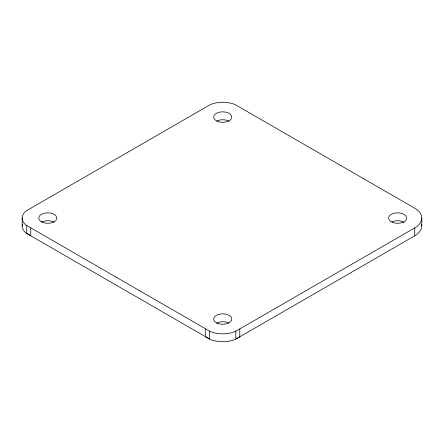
<?xml version="1.0" encoding="UTF-8"?>
<svg xmlns="http://www.w3.org/2000/svg" width="444" height="444" viewBox="0 0 444 444"><rect width="100%" height="100%" fill="white"/><g stroke="black" fill="none" stroke-linecap="round" stroke-linejoin="round"><path stroke-width="0.67" d="M235.808 331.213L414.729 227.911A24.137 13.936 0 0 0 414.729 208.203L235.098 104.562A21.334 12.315 0 0 0 210.367 104.562L26.146 210.922A21.334 12.315 0 0 0 26.146 225.197L210.367 331.557A21.334 12.315 0 0 0 235.098 331.557L235.808 331.213L235.808 339.094L414.729 235.797A24.137 13.936 0 0 0 421.595 224.12M421.8 218.06L421.8 225.941M414.729 227.911L414.729 235.797M239.799 328.91L239.799 336.791L235.098 339.438A21.334 12.315 0 0 1 210.367 339.438L205.666 336.791L205.666 328.91M209.657 331.213L209.657 339.094L26.74 233.489L26.74 225.608M30.736 227.911L30.736 235.797L26.146 233.078A21.334 12.315 0 0 1 22.455 224.048M22.2 218.06L22.2 225.941M391.913 221.906A9.052 5.228 0 0 1 404.123 222.283M216.555 323.121A9.052 5.228 0 0 1 228.782 323.054M41.397 222.244A9.052 5.228 0 0 1 54.201 222.244M216.822 120.99A9.052 5.228 0 0 1 229.049 121.201M217.638 121.384A9.052 5.228 0 0 0 231.757 117.449A9.052 5.228 0 0 0 218.798 112.354A9.052 5.228 0 0 0 217.638 121.384M392.402 222.311A9.052 5.228 0 0 0 406.671 218.565A9.052 5.228 0 0 0 393.917 213.303A9.052 5.228 0 0 0 392.402 222.311M217.943 323.487A9.052 5.228 0 0 0 231.779 319.23A9.052 5.228 0 0 0 218.476 314.441A9.052 5.228 0 0 0 217.943 323.487M41.397 221.756A9.052 5.228 0 0 0 56.543 219.414A9.052 5.228 0 0 0 45.46 213.009A9.052 5.228 0 0 0 41.397 221.756"/></g></svg>
